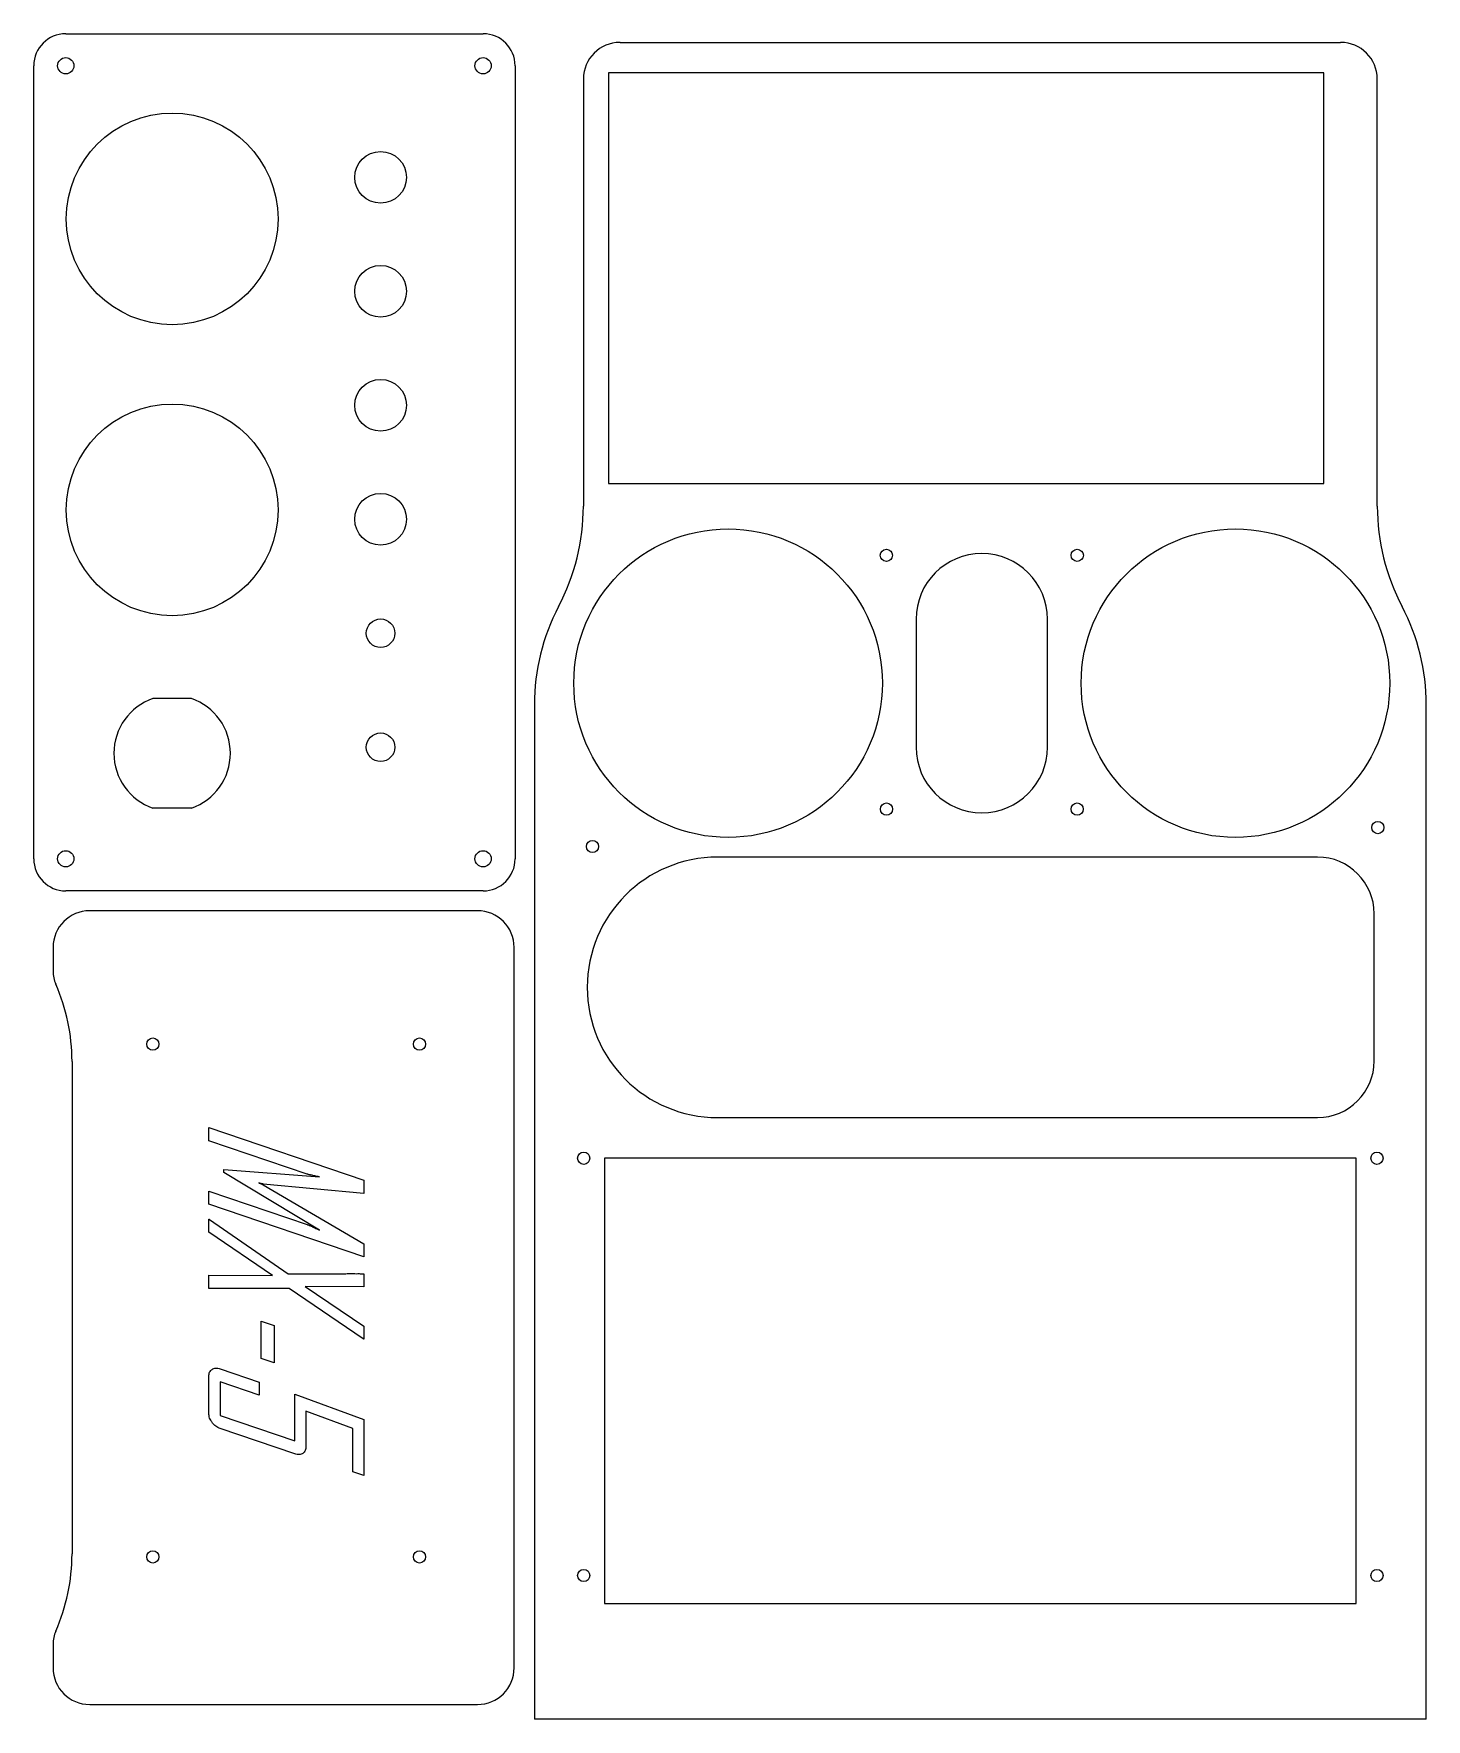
# Model space of a CAD drawing. Header units: millimetres. Extents: x -319 to 23, y 19 to 433.
import ezdxf

# ---------------------------------------------------------------- set-up
doc = ezdxf.new("R2010")
doc.units = ezdxf.units.MM

msp = doc.modelspace()

# ---------------------------------------------------------------- linework, layer by layer
at = {"color": 7, "linetype": 'Continuous', "lineweight": 25}
for p, q in [((-310.78, 432.9), (-208.28, 432.9)), ((-174.65, 430.77), (2.35, 430.77)), ((-318.65, 230.19), (-318.65, 425.02)), ((-200.4, 425.02), (-200.4, 230.19)), ((-1.8, 423.32), (-177.5, 423.32)), ((-177.5, 423.32), (-177.5, 322.37)), ((-1.8, 322.37), (-1.8, 423.32)), ((-183.65, 421.77), (-183.65, 316.82)), ((11.35, 316.82), (11.35, 421.77)), ((-177.5, 322.37), (-1.8, 322.37)), ((-101.94, 289.04), (-101.94, 257.64)), ((-69.64, 257.64), (-69.64, 289.04)), ((-279.94, 269.61), (-289.37, 269.61)), ((-195.68, 268.07), (-195.68, 18.8)), ((23.38, 18.8), (23.38, 268.07)), ((-279.94, 242.61), (-289.37, 242.61)), ((-3.32, 230.62), (-150.7, 230.62)), ((-208.28, 222.32), (-310.78, 222.32)), ((-209.65, 217.43), (-304.9, 217.43)), ((10.58, 180.53), (10.58, 216.71)), ((-313.9, 208.43), (-313.9, 202.61)), ((-200.65, 31.43), (-200.65, 208.43)), ((-309.25, 180.43), (-309.25, 59.43)), ((-150.7, 166.63), (-3.32, 166.63)), ((-275.65, 164.15), (-237.55, 151.21)), ((-275.65, 160.94), (-275.65, 164.15)), ((-251.5, 152.73), (-275.65, 160.94)), ((-271.97, 153.83), (-248.5, 152.05)), ((-271.97, 153.16), (-271.97, 153.83)), ((6.14, 156.63), (-178.44, 156.63)), ((-178.44, 156.63), (-178.44, 47.25)), ((6.14, 47.25), (6.14, 156.63)), ((-248.5, 138.98), (-271.97, 153.16)), ((-237.55, 147.99), (-262.26, 150.29)), ((-262.26, 150.1), (-237.55, 135.6)), ((-237.55, 151.21), (-237.55, 147.99)), ((-275.65, 148.55), (-251.5, 140.34)), ((-275.65, 145.33), (-275.65, 148.55)), ((-237.55, 132.39), (-275.65, 145.33)), ((-275.65, 138.45), (-275.65, 141.66)), ((-275.45, 141.6), (-256.15, 128.21)), ((-259.99, 127.85), (-275.65, 138.45)), ((-237.55, 135.6), (-237.55, 132.39)), ((-275.65, 127.89), (-259.99, 127.85)), ((-275.65, 124.68), (-275.65, 127.89)), ((-237.77, 112.26), (-255.95, 124.64)), ((-252.01, 125.09), (-237.55, 115.4)), ((-237.55, 125.04), (-252.01, 125.09)), ((-237.55, 128.25), (-237.55, 125.04)), ((-262.79, 116.64), (-259.58, 115.55)), ((-262.79, 107.45), (-262.79, 116.64)), ((-259.58, 115.55), (-259.58, 106.36)), ((-237.55, 115.4), (-237.55, 112.19)), ((-272.84, 104.9), (-263.25, 101.64)), ((-259.58, 106.36), (-262.79, 107.45)), ((-275.65, 93.98), (-275.65, 103.04)), ((-272.89, 101.7), (-272.89, 93.44)), ((-263.25, 98.43), (-272.89, 101.7)), ((-263.25, 101.64), (-263.25, 98.43)), ((-254.53, 98.68), (-237.55, 92.45)), ((-254.53, 87.2), (-254.53, 98.68)), ((-272.89, 93.44), (-254.53, 87.2)), ((-251.78, 94.53), (-251.78, 85.87)), ((-240.3, 90.21), (-251.78, 94.53)), ((-237.55, 92.45), (-237.55, 78.68)), ((-254.53, 83.99), (-272.84, 90.21)), ((-240.3, 79.61), (-240.3, 90.21)), ((-237.55, 78.68), (-240.3, 79.61)), ((-178.44, 47.25), (6.14, 47.25)), ((-313.9, 37.25), (-313.9, 31.43)), ((-304.9, 22.43), (-209.65, 22.43)), ((23.38, 18.8), (-195.68, 18.8))]:
    msp.add_line(p, q, dxfattribs=at)
for centre, radius in [((-310.78, 425.02), 2), ((-208.28, 425.02), 2), ((-284.65, 387.4), 26), ((-233.46, 397.61), 6.35), ((-233.46, 369.61), 6.35), ((-233.46, 341.61), 6.35), ((-284.65, 315.91), 26), ((-233.46, 313.61), 6.35), ((-148.1, 273.34), 37.9), ((-23.48, 273.34), 37.9), ((-109.23, 304.75), 1.5), ((-62.34, 304.75), 1.5), ((-233.46, 285.61), 3.5), ((-233.46, 257.61), 3.5), ((-109.21, 242.41), 1.5), ((-62.36, 242.41), 1.5), ((11.47, 237.86), 1.5), ((-310.78, 230.19), 2), ((-208.28, 230.19), 2), ((-181.42, 233.21), 1.5), ((-289.4, 184.68), 1.5), ((-223.9, 184.68), 1.5), ((-183.57, 156.63), 1.5), ((11.27, 156.63), 1.5), ((-289.4, 58.68), 1.5), ((-223.9, 58.68), 1.5), ((-183.57, 54.13), 1.5), ((11.27, 54.13), 1.5)]:
    msp.add_circle(centre, radius, dxfattribs=at)
for centre, radius, start, end in [((-310.78, 425.02), 7.87, 90, 180), ((-208.28, 425.02), 7.87, 0, 90), ((-174.65, 421.77), 9, 90, 180), ((2.35, 421.77), 9, 0, 90), ((-236.68, 316.82), 53.03, 332.2725, 0), ((64.38, 316.82), 53.03, 180, 207.7275), ((-85.79, 289.04), 16.15, 0, 180), ((-143.93, 268.07), 51.75, 152.2725, 180), ((-28.37, 268.07), 51.75, 0, 27.7275), ((-284.65, 256.11), 14.3, 109.2557, 250.7443), ((-284.65, 256.11), 14.3, 289.2557, 70.7443), ((-85.79, 257.64), 16.15, 180, 0), ((-310.78, 230.19), 7.87, 180, 270), ((-208.28, 230.19), 7.87, 270, 0), ((-150.7, 198.62), 31.99, 90, 270), ((-3.32, 216.71), 13.9, 0, 90), ((-304.9, 208.43), 9, 90, 180), ((-209.65, 208.43), 9, 0, 90), ((-305.91, 202.61), 7.99, 180, 203.6835), ((-356.47, 180.43), 47.22, 0, 23.6835), ((-3.32, 180.53), 13.9, 270, 0), ((-356.47, 59.43), 47.22, 336.3165, 0), ((-305.91, 37.25), 7.99, 156.3165, 180), ((-304.9, 31.43), 9, 180, 270), ((-209.65, 31.43), 9, 270, 0)]:
    msp.add_arc(centre, radius, start, end, dxfattribs=at)
for points, knots in [([(-263.35, 150.57), (-263.28, 150.54), (-263.13, 150.49), (-262.88, 150.38), (-262.59, 150.26), (-262.38, 150.16), (-262.26, 150.1)], [0, 0, 0, 0, 0.187551, 0.409892, 0.686202, 1, 1, 1, 1]), ([(-262.26, 150.29), (-262.31, 150.3), (-262.44, 150.32), (-262.67, 150.37), (-262.98, 150.46), (-263.22, 150.53), (-263.35, 150.57)], [0, 0, 0, 0, 0.129911, 0.338551, 0.629041, 1, 1, 1, 1]), ([(-248.5, 152.05), (-248.7, 152.09), (-249.07, 152.17), (-249.61, 152.29), (-250.08, 152.38), (-250.48, 152.48), (-250.83, 152.56), (-251.11, 152.62), (-251.33, 152.67), (-251.45, 152.72), (-251.5, 152.73)], [0, 0, 0, 0, 0.197576, 0.374134, 0.531472, 0.667811, 0.780378, 0.873717, 0.948378, 1, 1, 1, 1]), ([(-275.65, 141.66), (-275.6, 141.65), (-275.54, 141.63), (-275.47, 141.6), (-275.45, 141.6)], [0, 0, 0, 0, 0.699883, 1, 1, 1, 1]), ([(-251.5, 140.34), (-251.44, 140.32), (-251.32, 140.28), (-251.1, 140.18), (-250.82, 140.06), (-250.47, 139.91), (-250.07, 139.72), (-249.6, 139.51), (-249.07, 139.26), (-248.7, 139.08), (-248.5, 138.98)], [0, 0, 0, 0, 0.051016, 0.124274, 0.216991, 0.331171, 0.467704, 0.623718, 0.802115, 1, 1, 1, 1]), ([(-255.95, 124.64), (-256.74, 124.64), (-258.28, 124.63), (-260.5, 124.64), (-262.56, 124.62), (-264.48, 124.63), (-266.24, 124.63), (-267.86, 124.63), (-269.32, 124.63), (-270.62, 124.62), (-271.78, 124.64), (-272.78, 124.63), (-273.63, 124.64), (-274.33, 124.65), (-274.87, 124.64), (-275.27, 124.66), (-275.51, 124.66), (-275.62, 124.67), (-275.65, 124.68)], [0, 0, 0, 0, 0.120535, 0.233422, 0.338298, 0.435527, 0.525108, 0.607042, 0.680965, 0.747605, 0.806234, 0.856851, 0.900187, 0.935511, 0.963187, 0.983229, 0.995615, 1, 1, 1, 1]), ([(-256.15, 128.21), (-255.4, 128.22), (-253.95, 128.23), (-251.86, 128.23), (-249.9, 128.24), (-248.1, 128.26), (-246.43, 128.26), (-244.91, 128.26), (-243.53, 128.27), (-242.29, 128.27), (-241.2, 128.28), (-240.26, 128.28), (-239.45, 128.27), (-238.79, 128.28), (-238.28, 128.27), (-237.91, 128.27), (-237.68, 128.27), (-237.58, 128.26), (-237.55, 128.25)], [0, 0, 0, 0, 0.120322, 0.233316, 0.33821, 0.435395, 0.524864, 0.607006, 0.681049, 0.74738, 0.805998, 0.856903, 0.900094, 0.935573, 0.963342, 0.98301, 0.995356, 1, 1, 1, 1]), ([(-237.55, 112.19), (-237.6, 112.2), (-237.67, 112.22), (-237.74, 112.25), (-237.77, 112.26)], [0, 0, 0, 0, 0.640798, 1, 1, 1, 1]), ([(-275.65, 103.04), (-275.64, 103.23), (-275.62, 103.58), (-275.47, 104.08), (-275.2, 104.48), (-274.84, 104.79), (-274.41, 105), (-273.91, 105.08), (-273.38, 105.06), (-273.02, 104.96), (-272.84, 104.9)], [0, 0, 0, 0, 0.138193, 0.26041, 0.374933, 0.491304, 0.608899, 0.727273, 0.856198, 1, 1, 1, 1]), ([(-272.84, 90.21), (-273.03, 90.29), (-273.41, 90.44), (-273.94, 90.78), (-274.42, 91.2), (-274.84, 91.69), (-275.19, 92.24), (-275.46, 92.8), (-275.62, 93.39), (-275.64, 93.78), (-275.65, 93.98)], [0, 0, 0, 0, 0.123736, 0.247873, 0.374282, 0.506923, 0.639009, 0.762603, 0.881598, 1, 1, 1, 1]), ([(-251.78, 85.87), (-251.79, 85.68), (-251.8, 85.33), (-251.95, 84.84), (-252.19, 84.43), (-252.53, 84.11), (-252.95, 83.89), (-253.44, 83.79), (-253.98, 83.83), (-254.34, 83.93), (-254.53, 83.99)], [0, 0, 0, 0, 0.137276, 0.25972, 0.3736, 0.487909, 0.602273, 0.722062, 0.851867, 1, 1, 1, 1])]:
    msp.add_open_spline(points, degree=3, knots=knots, dxfattribs=at)

doc.saveas('drawing.dxf')
